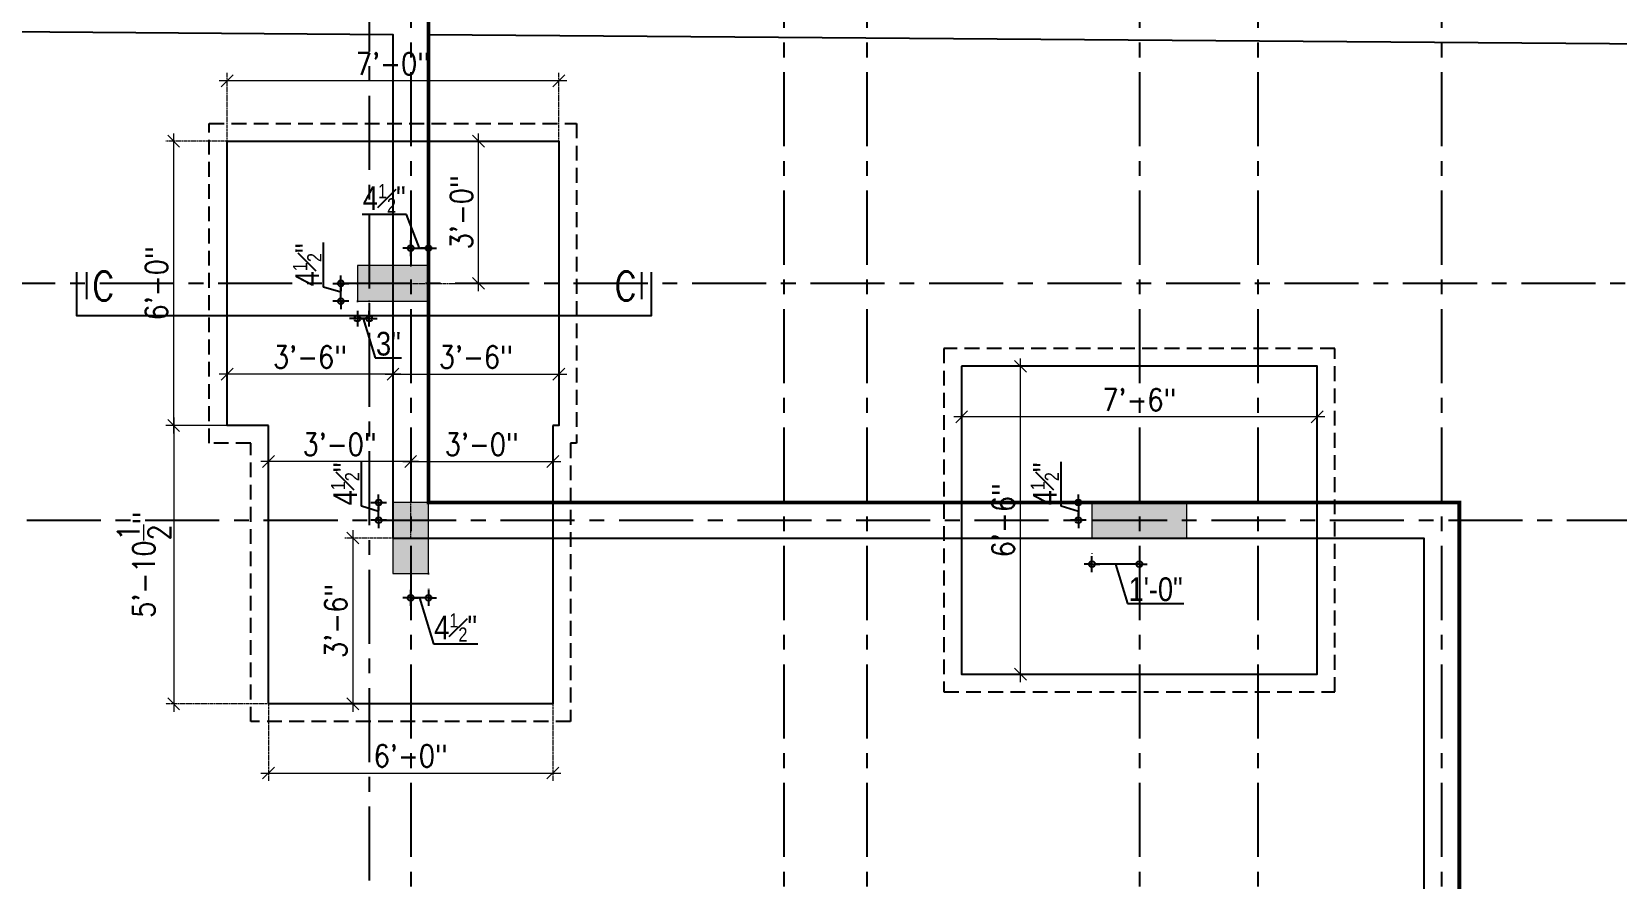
# Model space of a CAD drawing. Header units: inches. Extents: x 1259 to 4988, y 1085 to 3652.
# Drawn here: x 2278.5 to 2680, y 2929.8 to 3144.5 of the extents above; entities that cross this region are included whole.
import ezdxf
from ezdxf.enums import TextEntityAlignment as Align

# ---------------------------------------------------------------- set-up
doc = ezdxf.new("R2010")
doc.units = ezdxf.units.IN
doc.header["$LTSCALE"] = 15
doc.header["$MEASUREMENT"] = 0
doc.header["$PDMODE"] = 2
for name, pattern in [('CENTER', [2, 1.25, -0.25, 0.25, -0.25]), ('DOT', [0.25, 0, -0.25]), ('DOT2', [0.125, 0, -0.125]), ('HIDDEN', [0.375, 0.25, -0.125])]:
    doc.linetypes.add(name, pattern=pattern)
for name, color, linetype in [('_COL. HATCH_140', 252, 'Continuous'), ('CENTER', 30, 'CENTER'), ('DIMENSION', 160, 'Continuous'), ('FOT_LN', 242, 'Continuous'), ('SEC_LN', 154, 'Continuous'), ('Wall', 7, 'Continuous')]:
    doc.layers.add(name, color=color, linetype=linetype)
for name, color, linetype, lineweight in [('COL', 7, 'Continuous', 30), ('F DIM', 251, 'Continuous', 18), ('PCC_LN', 1, 'HIDDEN', 25)]:
    doc.layers.add(name, color=color, linetype=linetype, lineweight=lineweight)
doc.styles.add('Q1', font='g13f12d.shx', dxfattribs={"width": 0.8})
doc.styles.add('swis721cnbt', font='swissc.ttf')
doc.styles.add('VMS-ROMANS', font='romans.shx', dxfattribs={"width": 0.85})
doc.dimstyles.new('BH-STD', dxfattribs={"dimtxt": 10, "dimasz": 5, "dimexe": 0, "dimexo": 4, "dimgap": 2, "dimtad": 1, "dimzin": 1, "dimdsep": 46, "dimlunit": 4, "dimtxsty": 'Q1', "dimblk": 'ARCHTICK', "dimcen": 1, "dimdle": 4, "dimclrd": 250, "dimclre": 250, "dimclrt": 256, "dimadec": 0, "dimazin": 0, "dimtfac": 1, "dimtofl": 0, "dimtmove": 0, "dimatfit": 3, "dimfxl": 0.18, "dimtolj": 1, "dimtzin": 0, "dimlwd": -1, "dimlwe": -1, "dimarcsym": 0})
doc.dimstyles.get("Standard").update_dxf_attribs({"dimtxt": 6, "dimasz": 1, "dimexe": 0, "dimexo": 0, "dimgap": 0.5, "dimtad": 1, "dimdec": 1, "dimzin": 3, "dimdsep": 46, "dimlunit": 4, "dimtxsty": 'swis721cnbt', "dimblk": 'rp', "dimcen": 0.09, "dimclrd": 251, "dimclre": 3, "dimclrt": 160, "dimadec": 0, "dimazin": 0, "dimtfac": 0.6, "dimtdec": 1, "dimtofl": 0, "dimtmove": 0, "dimatfit": 3, "dimfxl": 9, "dimfrac": 1, "dimtolj": 1, "dimtzin": 0, "dimlwd": -1, "dimlwe": -1, "dimarcsym": 0})

# ---------------------------------------------------------------- blocks, each defined once
blk = doc.blocks.new('rp')
for p, q in [((0, 0), (-2, 0)), ((0, 2), (0, -2)), ((0, 0), (2, 0))]:
    blk.add_line(p, q)
blk.add_circle((0, 0), 0.75)
blk = doc.blocks.new('*D147')
at = {"layer": 'Defpoints', "color": 0, "transparency": 16777216}
for p in [(2366.32, 3025.28), (2369.94, 3025.28), (2369.94, 3020.78)]:
    blk.add_point(p, dxfattribs=at)
at = {"layer": 'DIMENSION', "color": 251, "transparency": 16777216}
for p, q in [((2361.94, 3024.35), (2361.94, 3035.61)), ((2366.32, 3023.03), (2361.94, 3024.35)), ((2366.32, 3021.78), (2366.32, 3024.28))]:
    blk.add_line(p, q, dxfattribs=at)
at = {"layer": 'DIMENSION', "color": 3, "linetype": 'DOT', "transparency": 16777216}
for p, q in [((2369.94, 3025.28), (2366.32, 3025.28)), ((2369.94, 3020.78), (2366.32, 3020.78))]:
    blk.add_line(p, q, dxfattribs=at)
at = {"layer": 'DIMENSION', "color": 251, "transparency": 16777216}
for p, rotation in [((2366.32, 3025.28), 90), ((2366.32, 3020.78), 270)]:
    blk.add_blockref('rp', p, dxfattribs=dict(at, rotation=rotation))
at = {"layer": 'DIMENSION', "color": 160, "transparency": 16777216, "insert": (2357.82, 3029.98), "char_height": 6, "attachment_point": 5, "rotation": 90, "style": 'swis721cnbt'}
blk.add_mtext('\\A1;4{\\H0.6x;\\S1#2;}"', dxfattribs=at)
blk = doc.blocks.new('*D173')
at = {"layer": 'Defpoints', "color": 0, "transparency": 16777216}
for p in [(2546.94, 3016.28), (2558.94, 3016.28), (2546.94, 3009.67)]:
    blk.add_point(p, dxfattribs=at)
at = {"layer": 'DIMENSION', "color": 3, "linetype": 'DOT', "transparency": 16777216}
for p, q in [((2546.94, 3016.28), (2546.94, 3009.67)), ((2558.94, 3016.28), (2558.94, 3009.67))]:
    blk.add_line(p, q, dxfattribs=at)
at = {"layer": 'DIMENSION', "color": 251, "transparency": 16777216}
for p, q in [((2557.94, 3009.67), (2547.94, 3009.67)), ((2552.94, 3009.67), (2555.94, 2999.69)), ((2555.94, 2999.69), (2570.2, 2999.69))]:
    blk.add_line(p, q, dxfattribs=at)
at = {"layer": 'DIMENSION', "color": 251, "transparency": 16777216, "rotation": 180}
blk.add_blockref('rp', (2546.94, 3009.67), dxfattribs=at)
at = {"layer": 'DIMENSION', "color": 251, "transparency": 16777216}
blk.add_blockref('rp', (2558.94, 3009.67), dxfattribs=at)
at = {"layer": 'DIMENSION', "color": 160, "transparency": 16777216, "insert": (2563.07, 3003.27), "char_height": 6, "attachment_point": 5, "style": 'swis721cnbt'}
blk.add_mtext('\\A1;1\'-0"', dxfattribs=at)
blk = doc.blocks.new('*D174')
at = {"layer": 'Defpoints', "color": 0, "transparency": 16777216}
for p in [(2546.94, 3025.28), (2543.51, 3020.78), (2546.94, 3020.78)]:
    blk.add_point(p, dxfattribs=at)
at = {"layer": 'DIMENSION', "color": 251, "transparency": 16777216}
for p, q in [((2539.13, 3024.35), (2539.13, 3035.61)), ((2543.51, 3023.03), (2539.13, 3024.35)), ((2543.51, 3024.28), (2543.51, 3021.78))]:
    blk.add_line(p, q, dxfattribs=at)
at = {"layer": 'DIMENSION', "color": 3, "linetype": 'DOT', "transparency": 16777216}
for p, q in [((2546.94, 3025.28), (2543.51, 3025.28)), ((2546.94, 3020.78), (2543.51, 3020.78))]:
    blk.add_line(p, q, dxfattribs=at)
at = {"layer": 'DIMENSION', "color": 251, "transparency": 16777216}
for p, rotation in [((2543.51, 3025.28), 90), ((2543.51, 3020.78), 270)]:
    blk.add_blockref('rp', p, dxfattribs=dict(at, rotation=rotation))
at = {"layer": 'DIMENSION', "color": 160, "transparency": 16777216, "insert": (2535, 3029.98), "char_height": 6, "attachment_point": 5, "rotation": 90, "style": 'swis721cnbt'}
blk.add_mtext('\\A1;4{\\H0.6x;\\S1#2;}"', dxfattribs=at)
blk = doc.blocks.new('*D175')
at = {"layer": 'Defpoints', "color": 0, "transparency": 16777216}
for p in [(2374.44, 3007.28), (2378.94, 3007.28), (2374.44, 3001.12)]:
    blk.add_point(p, dxfattribs=at)
at = {"layer": 'DIMENSION', "color": 3, "linetype": 'DOT', "transparency": 16777216}
for p, q in [((2374.44, 3007.28), (2374.44, 3001.12)), ((2378.94, 3007.28), (2378.94, 3001.12))]:
    blk.add_line(p, q, dxfattribs=at)
at = {"layer": 'DIMENSION', "color": 251, "transparency": 16777216}
for p, q in [((2377.94, 3001.12), (2375.44, 3001.12)), ((2376.69, 3001.12), (2380.18, 2989.49)), ((2380.18, 2989.49), (2391.44, 2989.49))]:
    blk.add_line(p, q, dxfattribs=at)
at = {"layer": 'DIMENSION', "color": 251, "transparency": 16777216, "rotation": 180}
blk.add_blockref('rp', (2374.44, 3001.12), dxfattribs=at)
at = {"layer": 'DIMENSION', "color": 251, "transparency": 16777216}
blk.add_blockref('rp', (2378.94, 3001.12), dxfattribs=at)
at = {"layer": 'DIMENSION', "color": 160, "transparency": 16777216, "insert": (2385.81, 2993.62), "char_height": 6, "attachment_point": 5, "style": 'swis721cnbt'}
blk.add_mtext('\\A1;4{\\H0.6x;\\S1#2;}"', dxfattribs=at)
blk = doc.blocks.new('*D209')
at = {"layer": 'Defpoints', "color": 0, "transparency": 16777216}
for p in [(2378.94, 3089.7), (2374.44, 3085.28), (2378.94, 3085.28)]:
    blk.add_point(p, dxfattribs=at)
at = {"layer": 'DIMENSION', "color": 251, "transparency": 16777216}
for p, q in [((2373.38, 3098.2), (2362.11, 3098.2)), ((2376.69, 3089.7), (2373.38, 3098.2)), ((2375.44, 3089.7), (2377.94, 3089.7))]:
    blk.add_line(p, q, dxfattribs=at)
at = {"layer": 'DIMENSION', "color": 3, "linetype": 'DOT', "transparency": 16777216}
for p, q in [((2374.44, 3085.28), (2374.44, 3089.7)), ((2378.94, 3085.28), (2378.94, 3089.7))]:
    blk.add_line(p, q, dxfattribs=at)
at = {"layer": 'DIMENSION', "color": 251, "transparency": 16777216, "rotation": 180}
blk.add_blockref('rp', (2374.44, 3089.7), dxfattribs=at)
at = {"layer": 'DIMENSION', "color": 251, "transparency": 16777216}
blk.add_blockref('rp', (2378.94, 3089.7), dxfattribs=at)
at = {"layer": 'DIMENSION', "color": 160, "transparency": 16777216, "insert": (2367.74, 3102.33), "char_height": 6, "attachment_point": 5, "style": 'swis721cnbt'}
blk.add_mtext('\\A1;4{\\H0.6x;\\S1#2;}"', dxfattribs=at)
blk = doc.blocks.new('*D210')
at = {"layer": 'Defpoints', "color": 0, "transparency": 16777216}
for p in [(2360.94, 3076.28), (2363.94, 3076.28), (2360.94, 3071.86)]:
    blk.add_point(p, dxfattribs=at)
at = {"layer": 'DIMENSION', "color": 3, "linetype": 'DOT', "transparency": 16777216}
for p, q in [((2360.94, 3076.28), (2360.94, 3071.86)), ((2363.94, 3076.28), (2363.94, 3071.86))]:
    blk.add_line(p, q, dxfattribs=at)
at = {"layer": 'DIMENSION', "color": 251, "transparency": 16777216}
for p, q in [((2359.94, 3071.86), (2358.94, 3071.86)), ((2363.94, 3071.86), (2360.94, 3071.86)), ((2362.44, 3071.86), (2365.43, 3061.89)), ((2364.94, 3071.86), (2365.94, 3071.86)), ((2365.43, 3061.89), (2372.13, 3061.89))]:
    blk.add_line(p, q, dxfattribs=at)
blk.add_blockref('rp', (2360.94, 3071.86), dxfattribs=at)
at = {"layer": 'DIMENSION', "color": 251, "transparency": 16777216, "rotation": 180}
blk.add_blockref('rp', (2363.94, 3071.86), dxfattribs=at)
at = {"layer": 'DIMENSION', "color": 160, "transparency": 16777216, "insert": (2368.78, 3065.46), "char_height": 6, "attachment_point": 5, "style": 'swis721cnbt'}
blk.add_mtext('\\A1;3"', dxfattribs=at)
blk = doc.blocks.new('*D211')
at = {"layer": 'Defpoints', "color": 0, "transparency": 16777216}
for p in [(2356.73, 3080.78), (2360.94, 3080.78), (2360.94, 3076.28)]:
    blk.add_point(p, dxfattribs=at)
at = {"layer": 'DIMENSION', "color": 251, "transparency": 16777216}
for p, q in [((2352.36, 3079.85), (2352.36, 3091.11)), ((2356.73, 3078.53), (2352.36, 3079.85)), ((2356.73, 3077.28), (2356.73, 3079.78))]:
    blk.add_line(p, q, dxfattribs=at)
at = {"layer": 'DIMENSION', "color": 3, "linetype": 'DOT', "transparency": 16777216}
for p, q in [((2360.94, 3080.78), (2356.73, 3080.78)), ((2360.94, 3076.28), (2356.73, 3076.28))]:
    blk.add_line(p, q, dxfattribs=at)
at = {"layer": 'DIMENSION', "color": 251, "transparency": 16777216}
for p, rotation in [((2356.73, 3080.78), 90), ((2356.73, 3076.28), 270)]:
    blk.add_blockref('rp', p, dxfattribs=dict(at, rotation=rotation))
at = {"layer": 'DIMENSION', "color": 160, "transparency": 16777216, "insert": (2348.23, 3085.48), "char_height": 6, "attachment_point": 5, "rotation": 90, "style": 'swis721cnbt'}
blk.add_mtext('\\A1;4{\\H0.6x;\\S1#2;}"', dxfattribs=at)
blk = doc.blocks.new('_OBLIQUE')
at = {"color": 0, "linetype": 'ByBlock'}
blk.add_line((-0.5, -0.5), (0.5, 0.5), dxfattribs=at)
blk = doc.blocks.new('*D5')
at = {"layer": 'Defpoints', "color": 0, "ltscale": 0.005, "transparency": 16777216}
for p in [(163743.01, -66937.41), (163756.54, -66937.41), (163756.54, -67009.41)]:
    blk.add_point(p, dxfattribs=at)
at = {"layer": 'F DIM', "color": 7, "ltscale": 0.005, "transparency": 16777216}
blk.add_line((163743.01, -67011.41), (163743.01, -66935.41), dxfattribs=at)
at = {"layer": 'F DIM', "color": 7, "linetype": 'DOT2', "ltscale": 0.005, "transparency": 16777216}
for p, q in [((163756.54, -66937.41), (163741.01, -66937.41)), ((163756.54, -67009.41), (163741.01, -67009.41))]:
    blk.add_line(p, q, dxfattribs=at)
at = {"layer": 'F DIM', "color": 7, "ltscale": 0.005, "transparency": 16777216, "xscale": 3, "yscale": 3, "zscale": 3}
for p, rotation in [((163743.01, -66937.41), 90), ((163743.01, -67009.41), 270)]:
    blk.add_blockref('_OBLIQUE', p, dxfattribs=dict(at, rotation=rotation))
at = {"layer": 'F DIM', "color": 0, "ltscale": 0.005, "transparency": 16777216, "insert": (163738.67, -66973.41), "char_height": 5.6, "attachment_point": 5, "rotation": 90, "style": 'VMS-ROMANS'}
blk.add_mtext('\\A1;6\'-0"', dxfattribs=at)
blk = doc.blocks.new('*D6')
at = {"layer": 'Defpoints', "color": 0, "ltscale": 0.005, "transparency": 16777216}
for p in [(163767.04, -67009.41), (163743.01, -67079.91), (163767.04, -67079.91)]:
    blk.add_point(p, dxfattribs=at)
at = {"layer": 'F DIM', "color": 7, "ltscale": 0.005, "transparency": 16777216}
blk.add_line((163743.01, -67007.41), (163743.01, -67081.91), dxfattribs=at)
at = {"layer": 'F DIM', "color": 7, "linetype": 'DOT2', "ltscale": 0.005, "transparency": 16777216}
for p, q in [((163767.04, -67009.41), (163741.01, -67009.41)), ((163767.04, -67079.91), (163741.01, -67079.91))]:
    blk.add_line(p, q, dxfattribs=at)
at = {"layer": 'F DIM', "color": 7, "ltscale": 0.005, "transparency": 16777216, "xscale": 3, "yscale": 3, "zscale": 3}
for p, rotation in [((163743.01, -67009.41), 90), ((163743.01, -67079.91), 270)]:
    blk.add_blockref('_OBLIQUE', p, dxfattribs=dict(at, rotation=rotation))
at = {"layer": 'F DIM', "color": 0, "ltscale": 0.005, "transparency": 16777216, "insert": (163735.47, -67044.66), "char_height": 5.6, "attachment_point": 5, "rotation": 90, "style": 'VMS-ROMANS'}
blk.add_mtext('\\A1;5\'-10{\\H1.000000x;\\S1/2;}"', dxfattribs=at)
blk = doc.blocks.new('RTGHRTHTYJY')
at = {"layer": '_COL. HATCH_140', "ltscale": 9}
for points in [[(231154.28, -71577.07), (231154.28, -71586.07), (231172.28, -71586.07), (231172.28, -71577.07)], [(231163.27, -71655.07), (231172.27, -71655.07), (231172.27, -71637.07), (231163.27, -71637.07)], [(231340.27, -71637.07), (231340.27, -71646.07), (231364.27, -71646.07), (231364.27, -71637.07)]]:
    blk.add_hatch(color=256, dxfattribs=at).paths.add_polyline_path(points)
at = {"layer": 'COL', "lineweight": 13}
for points in [[(231154.28, -71577.07), (231154.28, -71586.07), (231172.28, -71586.07), (231172.28, -71577.07)], [(231163.27, -71655.07), (231172.27, -71655.07), (231172.27, -71637.07), (231163.27, -71637.07)], [(231340.27, -71637.07), (231340.27, -71646.07), (231364.27, -71646.07), (231364.27, -71637.07)]]:
    blk.add_lwpolyline(points, close=True, dxfattribs=at)
blk = doc.blocks.new('*D27')
at = {"layer": 'Defpoints', "color": 0, "ltscale": 0.005, "transparency": 16777216}
for p in [(163942.54, -66994.41), (164032.54, -66994.41), (163942.54, -67007.22)]:
    blk.add_point(p, dxfattribs=at)
at = {"layer": 'F DIM', "color": 7, "linetype": 'DOT2', "ltscale": 0.005, "transparency": 16777216}
for p, q in [((163942.54, -66994.41), (163942.54, -67009.22)), ((164032.54, -66994.41), (164032.54, -67009.22))]:
    blk.add_line(p, q, dxfattribs=at)
at = {"layer": 'F DIM', "color": 7, "ltscale": 0.005, "transparency": 16777216}
blk.add_line((164034.54, -67007.22), (163940.54, -67007.22), dxfattribs=at)
at = {"layer": 'F DIM', "color": 7, "ltscale": 0.005, "transparency": 16777216, "xscale": 3, "yscale": 3, "zscale": 3, "rotation": 180}
blk.add_blockref('_OBLIQUE', (163942.54, -67007.22), dxfattribs=at)
at = {"layer": 'F DIM', "color": 7, "ltscale": 0.005, "transparency": 16777216, "xscale": 3, "yscale": 3, "zscale": 3}
blk.add_blockref('_OBLIQUE', (164032.54, -67007.22), dxfattribs=at)
at = {"layer": 'F DIM', "color": 0, "ltscale": 0.005, "transparency": 16777216, "insert": (163987.54, -67002.89), "char_height": 5.6, "attachment_point": 5, "style": 'VMS-ROMANS'}
blk.add_mtext('\\A1;7\'-6"', dxfattribs=at)
blk = doc.blocks.new('*D28')
at = {"layer": 'Defpoints', "color": 0, "ltscale": 0.005, "transparency": 16777216}
for p in [(163942.54, -66994.41), (163957.42, -66994.41), (163942.54, -67072.41)]:
    blk.add_point(p, dxfattribs=at)
at = {"layer": 'F DIM', "color": 7, "ltscale": 0.005, "transparency": 16777216}
blk.add_line((163957.42, -67074.41), (163957.42, -66992.41), dxfattribs=at)
at = {"layer": 'F DIM', "color": 7, "linetype": 'DOT2', "ltscale": 0.005, "transparency": 16777216}
for p, q in [((163942.54, -66994.41), (163959.42, -66994.41)), ((163942.54, -67072.41), (163959.42, -67072.41))]:
    blk.add_line(p, q, dxfattribs=at)
at = {"layer": 'F DIM', "color": 7, "ltscale": 0.005, "transparency": 16777216, "xscale": 3, "yscale": 3, "zscale": 3}
for p, rotation in [((163957.42, -66994.41), 90), ((163957.42, -67072.41), 270)]:
    blk.add_blockref('_OBLIQUE', p, dxfattribs=dict(at, rotation=rotation))
at = {"layer": 'F DIM', "color": 0, "ltscale": 0.005, "transparency": 16777216, "insert": (163953.09, -67033.41), "char_height": 5.6, "attachment_point": 5, "rotation": 90, "style": 'VMS-ROMANS'}
blk.add_mtext('\\A1;6\'-6"', dxfattribs=at)
blk = doc.blocks.new('*D70')
at = {"layer": 'Defpoints', "color": 0, "ltscale": 0.005, "transparency": 16777216}
for p in [(163756.54, -66922.11), (163756.54, -66937.41), (163840.54, -66937.41)]:
    blk.add_point(p, dxfattribs=at)
at = {"layer": 'F DIM', "color": 7, "linetype": 'DOT2', "ltscale": 0.005, "transparency": 16777216}
for p, q in [((163756.54, -66937.41), (163756.54, -66920.11)), ((163840.54, -66937.41), (163840.54, -66920.11))]:
    blk.add_line(p, q, dxfattribs=at)
at = {"layer": 'F DIM', "color": 7, "ltscale": 0.005, "transparency": 16777216}
blk.add_line((163842.54, -66922.11), (163754.54, -66922.11), dxfattribs=at)
at = {"layer": 'F DIM', "color": 7, "ltscale": 0.005, "transparency": 16777216, "xscale": 3, "yscale": 3, "zscale": 3, "rotation": 180}
blk.add_blockref('_OBLIQUE', (163756.54, -66922.11), dxfattribs=at)
at = {"layer": 'F DIM', "color": 7, "ltscale": 0.005, "transparency": 16777216, "xscale": 3, "yscale": 3, "zscale": 3}
blk.add_blockref('_OBLIQUE', (163840.54, -66922.11), dxfattribs=at)
at = {"layer": 'F DIM', "color": 0, "ltscale": 0.005, "transparency": 16777216, "insert": (163798.54, -66917.78), "char_height": 5.6, "attachment_point": 5, "style": 'VMS-ROMANS'}
blk.add_mtext('\\A1;7\'-0"', dxfattribs=at)
blk = doc.blocks.new('*D71')
at = {"layer": 'Defpoints', "color": 0, "ltscale": 0.005, "transparency": 16777216}
for p in [(163767.04, -67079.91), (163839.04, -67079.91), (163839.04, -67097.44)]:
    blk.add_point(p, dxfattribs=at)
at = {"layer": 'F DIM', "color": 7, "linetype": 'DOT2', "ltscale": 0.005, "transparency": 16777216}
for p, q in [((163767.04, -67079.91), (163767.04, -67099.44)), ((163839.04, -67079.91), (163839.04, -67099.44))]:
    blk.add_line(p, q, dxfattribs=at)
at = {"layer": 'F DIM', "color": 7, "ltscale": 0.005, "transparency": 16777216}
blk.add_line((163765.04, -67097.44), (163841.04, -67097.44), dxfattribs=at)
at = {"layer": 'F DIM', "color": 7, "ltscale": 0.005, "transparency": 16777216, "xscale": 3, "yscale": 3, "zscale": 3, "rotation": 180}
blk.add_blockref('_OBLIQUE', (163767.04, -67097.44), dxfattribs=at)
at = {"layer": 'F DIM', "color": 7, "ltscale": 0.005, "transparency": 16777216, "xscale": 3, "yscale": 3, "zscale": 3}
blk.add_blockref('_OBLIQUE', (163839.04, -67097.44), dxfattribs=at)
at = {"layer": 'F DIM', "color": 0, "ltscale": 0.005, "transparency": 16777216, "insert": (163803.04, -67093.11), "char_height": 5.6, "attachment_point": 5, "style": 'VMS-ROMANS'}
blk.add_mtext('\\A1;6\'-0"', dxfattribs=at)
blk = doc.blocks.new('*D72')
at = {"layer": 'Defpoints', "color": 0, "ltscale": 0.005, "transparency": 16777216}
for p in [(163798.54, -66937.41), (163820.22, -66937.41), (163798.54, -66973.41)]:
    blk.add_point(p, dxfattribs=at)
at = {"layer": 'F DIM', "color": 7, "ltscale": 0.005, "transparency": 16777216}
blk.add_line((163820.22, -66975.41), (163820.22, -66935.41), dxfattribs=at)
at = {"layer": 'F DIM', "color": 7, "linetype": 'DOT2', "ltscale": 0.005, "transparency": 16777216}
for p, q in [((163798.54, -66937.41), (163822.22, -66937.41)), ((163798.54, -66973.41), (163822.22, -66973.41))]:
    blk.add_line(p, q, dxfattribs=at)
at = {"layer": 'F DIM', "color": 7, "ltscale": 0.005, "transparency": 16777216, "xscale": 3, "yscale": 3, "zscale": 3}
for p, rotation in [((163820.22, -66937.41), 90), ((163820.22, -66973.41), 270)]:
    blk.add_blockref('_OBLIQUE', p, dxfattribs=dict(at, rotation=rotation))
at = {"layer": 'F DIM', "color": 0, "ltscale": 0.005, "transparency": 16777216, "insert": (163815.88, -66955.41), "char_height": 5.6, "attachment_point": 5, "rotation": 90, "style": 'VMS-ROMANS'}
blk.add_mtext('\\A1;3\'-0"', dxfattribs=at)
blk = doc.blocks.new('*D73')
at = {"layer": 'Defpoints', "color": 0, "ltscale": 0.005, "transparency": 16777216}
for p in [(163756.54, -66973.41), (163798.54, -66973.41), (163756.54, -66996.4)]:
    blk.add_point(p, dxfattribs=at)
at = {"layer": 'F DIM', "color": 7, "linetype": 'DOT2', "ltscale": 0.005, "transparency": 16777216}
for p, q in [((163756.54, -66973.41), (163756.54, -66998.4)), ((163798.54, -66973.41), (163798.54, -66998.4))]:
    blk.add_line(p, q, dxfattribs=at)
at = {"layer": 'F DIM', "color": 7, "ltscale": 0.005, "transparency": 16777216}
blk.add_line((163800.54, -66996.4), (163754.54, -66996.4), dxfattribs=at)
at = {"layer": 'F DIM', "color": 7, "ltscale": 0.005, "transparency": 16777216, "xscale": 3, "yscale": 3, "zscale": 3, "rotation": 180}
blk.add_blockref('_OBLIQUE', (163756.54, -66996.4), dxfattribs=at)
at = {"layer": 'F DIM', "color": 7, "ltscale": 0.005, "transparency": 16777216, "xscale": 3, "yscale": 3, "zscale": 3}
blk.add_blockref('_OBLIQUE', (163798.54, -66996.4), dxfattribs=at)
at = {"layer": 'F DIM', "color": 0, "ltscale": 0.005, "transparency": 16777216, "insert": (163777.54, -66992.07), "char_height": 5.6, "attachment_point": 5, "style": 'VMS-ROMANS'}
blk.add_mtext('\\A1;3\'-6"', dxfattribs=at)
blk = doc.blocks.new('*D74')
at = {"layer": 'Defpoints', "color": 0, "ltscale": 0.005, "transparency": 16777216}
for p in [(163798.54, -66973.41), (163840.54, -66973.41), (163840.54, -66996.4)]:
    blk.add_point(p, dxfattribs=at)
at = {"layer": 'F DIM', "color": 7, "linetype": 'DOT2', "ltscale": 0.005, "transparency": 16777216}
for p, q in [((163798.54, -66973.41), (163798.54, -66998.4)), ((163840.54, -66973.41), (163840.54, -66998.4))]:
    blk.add_line(p, q, dxfattribs=at)
at = {"layer": 'F DIM', "color": 7, "ltscale": 0.005, "transparency": 16777216}
blk.add_line((163796.54, -66996.4), (163842.54, -66996.4), dxfattribs=at)
at = {"layer": 'F DIM', "color": 7, "ltscale": 0.005, "transparency": 16777216, "xscale": 3, "yscale": 3, "zscale": 3, "rotation": 180}
blk.add_blockref('_OBLIQUE', (163798.54, -66996.4), dxfattribs=at)
at = {"layer": 'F DIM', "color": 7, "ltscale": 0.005, "transparency": 16777216, "xscale": 3, "yscale": 3, "zscale": 3}
blk.add_blockref('_OBLIQUE', (163840.54, -66996.4), dxfattribs=at)
at = {"layer": 'F DIM', "color": 0, "ltscale": 0.005, "transparency": 16777216, "insert": (163819.54, -66992.07), "char_height": 5.6, "attachment_point": 5, "style": 'VMS-ROMANS'}
blk.add_mtext('\\A1;3\'-6"', dxfattribs=at)
blk = doc.blocks.new('*D75')
at = {"layer": 'Defpoints', "color": 0, "ltscale": 0.005, "transparency": 16777216}
for p in [(163803.04, -67037.91), (163788.39, -67079.91), (163803.04, -67079.91)]:
    blk.add_point(p, dxfattribs=at)
at = {"layer": 'F DIM', "color": 7, "ltscale": 0.005, "transparency": 16777216}
blk.add_line((163788.39, -67035.91), (163788.39, -67081.91), dxfattribs=at)
at = {"layer": 'F DIM', "color": 7, "linetype": 'DOT2', "ltscale": 0.005, "transparency": 16777216}
for p, q in [((163803.04, -67037.91), (163786.39, -67037.91)), ((163803.04, -67079.91), (163786.39, -67079.91))]:
    blk.add_line(p, q, dxfattribs=at)
at = {"layer": 'F DIM', "color": 7, "ltscale": 0.005, "transparency": 16777216, "xscale": 3, "yscale": 3, "zscale": 3}
for p, rotation in [((163788.39, -67037.91), 90), ((163788.39, -67079.91), 270)]:
    blk.add_blockref('_OBLIQUE', p, dxfattribs=dict(at, rotation=rotation))
at = {"layer": 'F DIM', "color": 0, "ltscale": 0.005, "transparency": 16777216, "insert": (163784.06, -67058.91), "char_height": 5.6, "attachment_point": 5, "rotation": 90, "style": 'VMS-ROMANS'}
blk.add_mtext('\\A1;3\'-6"', dxfattribs=at)
blk = doc.blocks.new('*D76')
at = {"layer": 'Defpoints', "color": 0, "ltscale": 0.005, "transparency": 16777216}
for p in [(163839.04, -67018.52), (163803.04, -67037.91), (163839.04, -67037.91)]:
    blk.add_point(p, dxfattribs=at)
at = {"layer": 'F DIM', "color": 7, "linetype": 'DOT2', "ltscale": 0.005, "transparency": 16777216}
for p, q in [((163803.04, -67037.91), (163803.04, -67016.52)), ((163839.04, -67037.91), (163839.04, -67016.52))]:
    blk.add_line(p, q, dxfattribs=at)
at = {"layer": 'F DIM', "color": 7, "ltscale": 0.005, "transparency": 16777216}
blk.add_line((163801.04, -67018.52), (163841.04, -67018.52), dxfattribs=at)
at = {"layer": 'F DIM', "color": 7, "ltscale": 0.005, "transparency": 16777216, "xscale": 3, "yscale": 3, "zscale": 3, "rotation": 180}
blk.add_blockref('_OBLIQUE', (163803.04, -67018.52), dxfattribs=at)
at = {"layer": 'F DIM', "color": 7, "ltscale": 0.005, "transparency": 16777216, "xscale": 3, "yscale": 3, "zscale": 3}
blk.add_blockref('_OBLIQUE', (163839.04, -67018.52), dxfattribs=at)
at = {"layer": 'F DIM', "color": 0, "ltscale": 0.005, "transparency": 16777216, "insert": (163821.04, -67014.18), "char_height": 5.6, "attachment_point": 5, "style": 'VMS-ROMANS'}
blk.add_mtext('\\A1;3\'-0"', dxfattribs=at)
blk = doc.blocks.new('*D77')
at = {"layer": 'Defpoints', "color": 0, "ltscale": 0.005, "transparency": 16777216}
for p in [(163767.04, -67018.52), (163767.04, -67037.91), (163803.04, -67037.91)]:
    blk.add_point(p, dxfattribs=at)
at = {"layer": 'F DIM', "color": 7, "linetype": 'DOT2', "ltscale": 0.005, "transparency": 16777216}
for p, q in [((163767.04, -67037.91), (163767.04, -67016.52)), ((163803.04, -67037.91), (163803.04, -67016.52))]:
    blk.add_line(p, q, dxfattribs=at)
at = {"layer": 'F DIM', "color": 7, "ltscale": 0.005, "transparency": 16777216}
blk.add_line((163805.04, -67018.52), (163765.04, -67018.52), dxfattribs=at)
at = {"layer": 'F DIM', "color": 7, "ltscale": 0.005, "transparency": 16777216, "xscale": 3, "yscale": 3, "zscale": 3, "rotation": 180}
blk.add_blockref('_OBLIQUE', (163767.04, -67018.52), dxfattribs=at)
at = {"layer": 'F DIM', "color": 7, "ltscale": 0.005, "transparency": 16777216, "xscale": 3, "yscale": 3, "zscale": 3}
blk.add_blockref('_OBLIQUE', (163803.04, -67018.52), dxfattribs=at)
at = {"layer": 'F DIM', "color": 0, "ltscale": 0.005, "transparency": 16777216, "insert": (163785.04, -67014.18), "char_height": 5.6, "attachment_point": 5, "style": 'VMS-ROMANS'}
blk.add_mtext('\\A1;3\'-0"', dxfattribs=at)
blk = doc.blocks.new('GERFGERGER')
at = {"layer": 'FOT_LN'}
for points in [[(163767.035, -67009.407), (163756.536, -67009.407), (163756.536, -66937.407), (163840.536, -66937.407), (163840.536, -67009.407), (163839.035, -67009.407)], [(163839.035, -67009.407), (163839.035, -67079.907), (163767.035, -67079.907), (163767.035, -67009.407)]]:
    blk.add_lwpolyline(points, dxfattribs=at)
blk.add_lwpolyline([(163942.535, -66994.407), (163942.535, -67072.407), (164032.535, -67072.407), (164032.535, -66994.407)], close=True, dxfattribs=at)
at = {"layer": 'PCC_LN', "color": 64}
for points in [[(163762.535, -67013.907), (163752.036, -67013.907), (163752.036, -66932.907), (163845.036, -66932.907), (163845.036, -67013.907), (163843.535, -67013.907)], [(163843.535, -67013.907), (163843.535, -67084.407), (163762.535, -67084.407), (163762.535, -67013.907)]]:
    blk.add_lwpolyline(points, dxfattribs=at)
blk.add_lwpolyline([(163938.035, -66989.907), (163938.035, -67076.907), (164037.035, -67076.907), (164037.035, -66989.907)], close=True, dxfattribs=at)
at = {"layer": 'SEC_LN'}
for p, q in [((163720.937, -66970.536, 0), (163720.937, -66977.375, 0)), ((163861.484, -66970.536, 0), (163861.484, -66977.375, 0))]:
    blk.add_line(p, q, dxfattribs=at)
at = {"layer": 'SEC_LN', "elevation": 0}
blk.add_lwpolyline([(163863.937, -66970.536), (163863.937, -66981.626), (163718.484, -66981.626), (163718.484, -66970.536)], dxfattribs=at)
at = {"layer": 'Wall'}
blk.add_blockref('RTGHRTHTYJY', (-67364.739, 4608.166), dxfattribs=at)
at = {"layer": 'SEC_LN', "style": 'VMS-ROMANS', "width": 0.85}
for p in [(163722.426, -66979.934, 0), (163854.676, -66979.934, 0)]:
    blk.add_text('C', height=7.301, dxfattribs=at).set_placement(p, align=Align.BOTTOM_LEFT)
at = {"layer": 'F DIM', "color": 0, "ltscale": 0.005}
for base, p1, p2, picture, middle in [((163756.536, -66922.109), (163840.536, -66937.407), (163756.536, -66937.407), '*D70', (163798.536, -66917.776)), ((163756.536, -66996.405), (163798.536, -66973.407), (163756.536, -66973.407), '*D73', (163777.536, -66992.072)), ((163840.536, -66996.405), (163798.536, -66973.407), (163840.536, -66973.407), '*D74', (163819.536, -66992.072)), ((163942.535, -67007.221), (164032.535, -66994.407), (163942.535, -66994.407), '*D27', (163987.535, -67002.887)), ((163767.035, -67018.518), (163803.035, -67037.907), (163767.035, -67037.907), '*D77', (163785.035, -67014.184)), ((163839.035, -67018.518), (163803.035, -67037.907), (163839.035, -67037.907), '*D76', (163821.035, -67014.184)), ((163839.035, -67097.439), (163767.035, -67079.907), (163839.035, -67079.907), '*D71', (163803.035, -67093.106))]:
    dim = blk.add_linear_dim(base=base, p1=p1, p2=p2, dimstyle='BH-STD', override={"dimtxt": 5.6, "dimasz": 3, "dimexe": 2, "dimexo": 0, "dimgap": 1, "dimtxsty": 'VMS-ROMANS', "dimblk1": 'OBLIQUE', "dimblk2": 'OBLIQUE', "dimsah": 1, "dimdle": 2, "dimclrd": 7, "dimclre": 7, "dimclrt": 0, "dimfxl": 100, "dimfxlon": 1}, dxfattribs=at)
    dim.commit()
    dim.dimension.update_dxf_attribs({"geometry": picture, "text_midpoint": middle})
for base, p1, p2, picture, middle in [((163743.006, -66937.407), (163756.536, -67009.407), (163756.536, -66937.407), '*D5', (163738.673, -66973.407)), ((163820.217, -66937.407), (163798.536, -66973.407), (163798.536, -66937.407), '*D72', (163815.883, -66955.407)), ((163957.421, -66994.407), (163942.535, -67072.407), (163942.535, -66994.407), '*D28', (163953.088, -67033.407)), ((163743.006, -67079.907), (163767.035, -67009.407), (163767.035, -67079.907), '*D6', (163735.473, -67044.657)), ((163788.388, -67079.907), (163803.035, -67037.907), (163803.035, -67079.907), '*D75', (163784.055, -67058.907))]:
    dim = blk.add_linear_dim(base=base, p1=p1, p2=p2, angle=90, dimstyle='BH-STD', override={"dimtxt": 5.6, "dimasz": 3, "dimexe": 2, "dimexo": 0, "dimgap": 1, "dimtxsty": 'VMS-ROMANS', "dimblk1": 'OBLIQUE', "dimblk2": 'OBLIQUE', "dimsah": 1, "dimdle": 2, "dimclrd": 7, "dimclre": 7, "dimclrt": 0, "dimfxl": 100, "dimfxlon": 1}, dxfattribs=at)
    dim.commit()
    dim.dimension.update_dxf_attribs({"geometry": picture, "text_midpoint": middle})

msp = doc.modelspace()

# ---------------------------------------------------------------- linework, layer by layer
at = {"layer": 'CENTER'}
for p, q in [((2374.44, 3254.263), (2374.44, 1756.865)), ((2468.94, 3254.263), (2468.94, 1756.865)), ((2489.94, 3254.263), (2489.94, 1756.865)), ((2558.94, 3254.263), (2558.94, 1756.865)), ((2588.941, 3254.263), (2588.941, 1756.865)), ((2635.44, 3254.263), (2635.44, 1756.865)), ((2363.94, 3218.263), (2363.94, 1792.865)), ((2824.44, 3080.783), (1617.199, 3080.783)), ((1617.199, 3020.783), (2824.44, 3020.783))]:
    msp.add_line(p, q, dxfattribs=at)
at = {"layer": 'DIMENSION', "const_width": 1}
msp.add_lwpolyline([(2132.94, 3154.694), (2378.94, 3152.767), (2378.94, 3025.283), (2639.94, 3025.283), (2639.94, 2827.283), (2593.44, 2827.283), (2593.44, 2575.283), (2639.94, 2575.283), (2639.94, 2365.283), (2593.44, 2365.283), (2593.441, 2212.283), (2359.44, 2212.283), (2359.44, 2272.283), (2167.44, 2272.283)], dxfattribs=at)
at = {"layer": 'Wall'}
msp.add_line((2755.44, 3140.818), (2378.94, 3143.767), dxfattribs=at)
for points in [[(2359.44, 2212.283), (2359.44, 2272.283), (2167.44, 2272.283), (2167.44, 2212.283), (1981.44, 2212.283), (1981.44, 2566.283), (1918.44, 2566.283), (1918.442, 2704.281), (1963.44, 2704.281), (1963.44, 2827.283), (1871.94, 2827.283), (1871.94, 3025.283), (2132.94, 3025.283), (2132.94, 3154.694), (2378.94, 3152.767), (2378.94, 3025.283), (2639.94, 3025.283), (2639.94, 2827.283), (2593.44, 2827.283), (2593.44, 2575.283), (2639.94, 2575.283), (2639.94, 2365.283), (2593.44, 2365.283), (2593.441, 2212.283)], [(2368.44, 2221.283), (2368.44, 2281.283), (2158.44, 2281.283), (2158.44, 2221.283), (1990.44, 2221.283), (1990.44, 2575.283), (1927.441, 2575.283), (1927.442, 2695.281), (1972.44, 2695.281), (1972.44, 2836.283), (1880.94, 2836.283), (1880.94, 3016.283), (2141.94, 3016.283), (2141.94, 3145.623), (2369.94, 3143.837), (2369.94, 3016.283), (2630.94, 3016.283), (2630.94, 2836.283), (2584.44, 2836.283), (2584.44, 2566.283), (2630.94, 2566.283), (2630.94, 2374.283), (2584.44, 2374.283), (2584.441, 2221.283)]]:
    msp.add_lwpolyline(points, close=True, dxfattribs=at)

# ---------------------------------------------------------------- block references
at = {"layer": 'DIMENSION'}
msp.add_blockref('GERFGERGER', (-161428.595, 70054.19), dxfattribs=at)

# ---------------------------------------------------------------- dimensions: what is measured, and where the dimension line sits
dim = msp.add_linear_dim(base=(2378.941, 3089.702), p1=(2374.44, 3085.283), p2=(2378.941, 3085.283), dimstyle='Standard', override={"dimtmove": 1, "dimfxl": 0.179688}, dxfattribs=at)
dim.commit()
dim.dimension.update_dxf_attribs({"geometry": '*D209', "text_midpoint": (2372.875, 3098.204), "dimtype": 160})
for base, p1, p2, picture, middle in [((2356.733, 3080.783), (2360.941, 3076.283), (2360.941, 3080.783), '*D211', (2348.231, 3080.346)), ((2366.318, 3025.283), (2369.94, 3020.783), (2369.94, 3025.283), '*D147', (2357.817, 3024.845)), ((2543.505, 3020.783), (2546.94, 3025.283), (2546.94, 3020.783), '*D174', (2535.004, 3024.845))]:
    dim = msp.add_linear_dim(base=base, p1=p1, p2=p2, angle=90, dimstyle='Standard', override={"dimtmove": 1, "dimfxl": 0.179688}, dxfattribs=at)
    dim.commit()
    dim.dimension.update_dxf_attribs({"geometry": picture, "text_midpoint": middle})
for base, p1, p2, picture, middle in [((2360.941, 3071.863), (2363.94, 3076.283), (2360.941, 3076.283), '*D210', (2365.934, 3065.461)), ((2546.94, 3009.675), (2558.94, 3016.283), (2546.94, 3016.283), '*D173', (2556.437, 3003.265)), ((2374.44, 3001.117), (2378.94, 3007.283), (2374.44, 3007.283), '*D175', (2380.678, 2993.616))]:
    dim = msp.add_linear_dim(base=base, p1=p1, p2=p2, dimstyle='Standard', override={"dimtmove": 1, "dimfxl": 0.179688}, dxfattribs=at)
    dim.commit()
    dim.dimension.update_dxf_attribs({"geometry": picture, "text_midpoint": middle})

doc.saveas('drawing.dxf')
